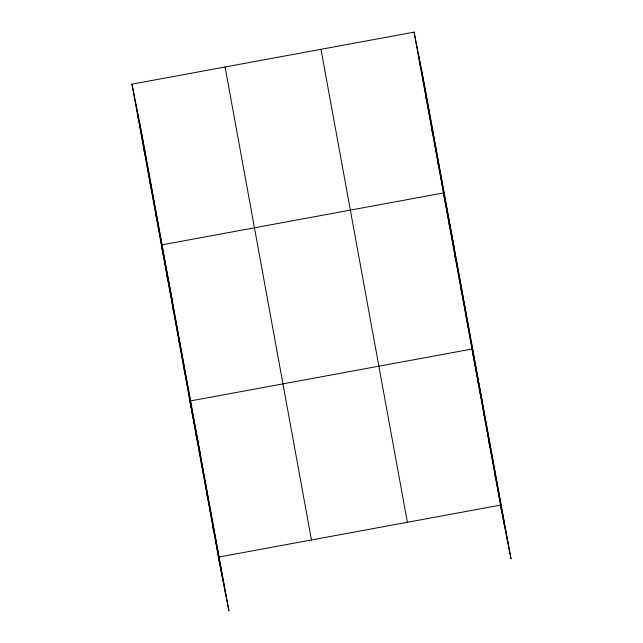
<?xml version="1.0" encoding="UTF-8"?>
<svg xmlns="http://www.w3.org/2000/svg" width="643" height="643" viewBox="0 0 643 643"><rect width="100%" height="100%" fill="white"/><g stroke="black" fill="none" stroke-linecap="round" stroke-linejoin="round"><path stroke-width="0.96" d="M131.992 84.153L414.076 32.15L424.621 85.881L511.008 558.847L500.463 505.117L218.379 557.119L228.924 610.85L142.537 137.883L131.992 84.153L219.207 561.307M419.951 64.308L420.771 68.504M425.827 96.474L426.647 100.662M431.702 128.632L432.522 132.82M437.578 160.798L438.397 164.986M453.99 246.687L443.453 192.956L161.361 244.967L171.906 298.69M449.152 224.174L449.971 228.361M454.85 255.392L455.678 259.579M460.557 286.609L461.377 290.797M466.255 317.819L467.075 322.006M482.499 402.767L471.962 349.036L189.87 401.039L200.415 454.77M477.661 380.254L478.48 384.442M483.359 411.472L484.187 415.659M489.066 442.681L489.886 446.877M494.764 473.899L495.584 478.087M137.867 116.319L138.687 120.506M143.743 148.477L144.562 152.664M149.618 180.643L150.438 184.83M155.493 212.801L156.313 216.988M167.067 276.177L167.887 280.364M172.766 307.394L173.586 311.582M178.473 338.612L179.293 342.799M184.171 369.829L184.991 374.017M195.576 432.257L196.396 436.444M201.275 463.474L202.095 467.662M206.982 494.692L207.802 498.88M212.68 525.902L213.5 530.097M421.414 69.532L507.801 542.499M418.103 52.686L504.498 525.653M414.076 32.15L501.291 509.304M320.986 49.31L407.381 522.277M225.082 66.993L311.469 539.959M139.33 121.535L225.717 594.502M136.019 104.688L222.414 577.655"/></g></svg>
